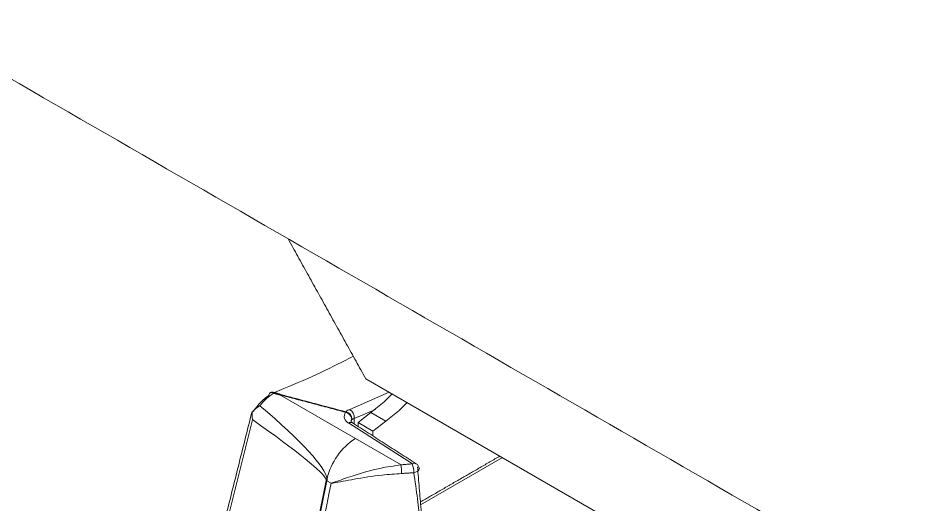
# Model space of a CAD drawing. Extents: x 12.1 to 108.7, y 1 to 80.4.
# Drawn here: x 21.055 to 22.339, y 58.97 to 59.663 of the extents above; entities that cross this region are included whole.
import ezdxf

# ---------------------------------------------------------------- set-up
doc = ezdxf.new("R2010")
doc.units = 0
doc.header["$MEASUREMENT"] = 0
doc.linetypes.add('SLD-Solid', pattern=[0])
doc.layers.add('OBJECT', color=7, linetype='CONTINUOUS')

msp = doc.modelspace()

# ---------------------------------------------------------------- linework, layer by layer
at = {"layer": 'OBJECT', "linetype": 'SLD-Solid', "lineweight": 15}
for p, q in [((24.1558, 57.6453), (21.5493, 59.15)), ((21.427, 59.1271), (21.5346, 59.0649)), ((21.5265, 59.1064), (21.5826, 59.1309)), ((21.563, 59.1064), (21.533, 59.0935)), ((21.5384, 59.0875), (21.5567, 59.1017)), ((21.5567, 59.1017), (21.5779, 59.0894)), ((21.3882, 59.0917), (21.32, 58.819)), ((21.6156, 59.0289), (21.525, 59.087)), ((21.533, 59.0935), (21.533, 59.0856)), ((21.5384, 59.0875), (21.5596, 59.0753)), ((21.5384, 59.0821), (21.5384, 59.0875)), ((21.5596, 59.0753), (21.5779, 59.0894)), ((21.5596, 59.0685), (21.5596, 59.0753)), ((21.5346, 59.0649), (21.5995, 59.0275)), ((21.7437, 59.0378), (21.6274, 58.9707)), ((21.4428, 58.7594), (21.4931, 59.0053)), ((21.4942, 59.0046), (21.4439, 58.7588)), ((21.5002, 59.0012), (21.4942, 59.0046))]:
    msp.add_line(p, q, dxfattribs=at)
at = {"layer": 'OBJECT', "linetype": 'SLD-Solid', "lineweight": 15, "flags": 128}
for points in [[(21.5567, 59.1017), (21.5756, 59.1171), (21.5869, 59.1284)], [(21.5779, 59.0894), (21.5968, 59.1049), (21.6081, 59.1161)], [(21.6255, 59.0219), (21.6255, 59.0214), (21.625, 59.0202), (21.6239, 59.019), (21.6223, 59.0179), (21.6201, 59.017), (21.6177, 59.0163)]]:
    msp.add_lwpolyline(points, dxfattribs=at)
at = {"layer": 'OBJECT', "linetype": 'SLD-Solid', "lineweight": 15}
for centre, radius, start, end in [((21.416, 59.1264), 0.00438, 127.4799, 185.788), ((21.4187, 59.1214), 0.01, 112.438, 122.4632), ((21.4154, 59.1255), 0.0048, 52.7901, 115.6593), ((21.4168, 59.1257), 0.00531, 60.3118, 110.4156), ((21.4238, 59.1243), 0.00746, 126.5444, 137.4249), ((21.4324, 59.1227), 0.00697, 132.9765, 140.9816), ((21.5291, 59.0964), 0.0103, 145.3649, 246.7083), ((21.5262, 59.098), 0.0071, 135.4327, 142.7136), ((21.518, 59.0908), 0.0118, 5.3115, 77.4519), ((21.5185, 59.092), 0.0113, 359.3228, 76.1517), ((21.5193, 59.0947), 0.0137, 354.8245, 58.5862), ((21.5279, 59.0825), 0.00532, 62.1461, 123.22), ((21.5342, 59.0884), 0.00569, 141.9361, 179.1206), ((21.5857, 58.9861), 0.0939, 122.9164, 166.6232), ((21.4772, 59.0138), 0.123, 0.5994, 6.4075), ((21.6185, 59.0244), 0.00532, 62.1461, 123.22), ((21.5733, 59.0151), 0.0444, 1.4901, 18.0387), ((21.6156, 59.0207), 0.01, 7.0208, 57.3343), ((21.5299, 58.941), 0.0757, 118.0634, 119.2754), ((21.5132, 59.0376), 0.0381, 238.1101, 240.0184)]:
    msp.add_arc(centre, radius, start, end, dxfattribs=at)
for centre, major_axis, ratio, start_param, end_param in [((21.4117, 59.0874), (0.0269, 0.0422), 0.545295, 0.863659, 1.525491), ((21.4187, 59.0829), (0.0319, 0.0508), 0.550739, 0.859981, 1.34063), ((21.1325, 59.2481), (0.3608, -0.2458), 0.115892, 0.101103, 0.822767), ((21.1109, 59.2433), (0.382, -0.2385), 0.057008, 0.073874, 0.794539), ((21.1109, 59.2433), (0.382, -0.2385), 0.057008, 0.02121, 0.073874), ((21.1325, 59.2481), (0.3608, -0.2458), 0.115892, 0.048439, 0.101103), ((20.0527, 59.9323), (1.3798, 7.3435), 0.214206, 4.59189, 4.625581)]:
    msp.add_ellipse(centre, major_axis=major_axis, ratio=ratio, start_param=start_param, end_param=end_param, dxfattribs=at)
for points in [[(19.5354, 60.4479), (24.0111, 57.8641)], [(21.4389, 59.349), (21.5493, 59.15)], [(21.427, 59.1271), (21.4183, 59.1293)], [(21.4194, 59.1303), (21.4276, 59.1278)], [(21.5206, 59.1023), (21.427, 59.1271)], [(21.3877, 59.1034), (21.3186, 58.8273)], [(21.621, 59.0291), (21.5304, 59.0872)], [(21.7401, 59.0399), (21.6271, 58.9746)], [(21.5995, 59.0275), (21.6156, 59.0289)], [(21.623, 59.0246), (21.6329, 58.9029)], [(21.6177, 59.0163), (21.6002, 59.0151)]]:
    msp.add_open_spline(points, degree=1, dxfattribs=at)
for points, knots in [([(21.5316, 59.1819), (21.5124, 59.1721), (21.4747, 59.1529), (21.4375, 59.1377), (21.4194, 59.1303)], [0, 0, 0, 0, 0.511532, 1, 1, 1, 1]), ([(21.4276, 59.1278), (21.4336, 59.1262), (21.4647, 59.1177), (21.496, 59.1095), (21.5212, 59.103)], [0, 0, 0, 0, 0.194244, 1, 1, 1, 1]), ([(21.3879, 59.1026), (21.3902, 59.1049), (21.3934, 59.108), (21.3974, 59.1107), (21.3987, 59.1115), (21.3988, 59.1116)], [0, 0, 0, 0, 0.696361, 0.978817, 1, 1, 1, 1]), ([(21.3878, 59.1034), (21.3877, 59.1032), (21.3876, 59.103), (21.3878, 59.1027), (21.3879, 59.1026)], [0, 0, 0, 0, 0.670893, 1, 1, 1, 1]), ([(21.3882, 59.0917), (21.3882, 59.0918), (21.3877, 59.0954), (21.3878, 59.099), (21.3879, 59.1026)], [0, 0, 0, 0, 0.0199729, 1, 1, 1, 1]), ([(21.5212, 59.103), (21.522, 59.1037), (21.5234, 59.105), (21.5255, 59.106), (21.5265, 59.1064)], [0, 0, 0, 0, 0.564668, 1, 1, 1, 1]), ([(21.5304, 59.0872), (21.5297, 59.0877), (21.5285, 59.0887), (21.5285, 59.0888), (21.5285, 59.0888)], [0, 0, 0, 0, 0.540503, 1, 1, 1, 1]), ([(21.533, 59.0935), (21.5318, 59.093), (21.5306, 59.0925), (21.5298, 59.0919), (21.5298, 59.0919)], [0, 0, 0, 0, 0.908731, 1, 1, 1, 1]), ([(21.5002, 59.0012), (21.5003, 59.0012), (21.5012, 59.0015), (21.5041, 59.0026), (21.5141, 59.0062), (21.5349, 59.0133), (21.566, 59.0226), (21.5894, 59.026), (21.5995, 59.0275)], [0, 0, 0, 0, 0.0036596, 0.034965, 0.1124877, 0.3814516, 0.7324428, 1, 1, 1, 1]), ([(21.6002, 59.0151), (21.591, 59.0145), (21.5674, 59.0129), (21.5334, 59.0071), (21.5111, 59.0031), (21.5011, 59.0013), (21.5003, 59.0012), (21.5002, 59.0012)], [0, 0, 0, 0, 0.244744, 0.626729, 0.967928, 0.996144, 1, 1, 1, 1]), ([(21.6308, 58.8946), (21.6304, 58.9001), (21.6285, 58.9279), (21.6246, 58.9683), (21.6195, 59.0038), (21.6177, 59.0163)], [0, 0, 0, 0, 0.139683, 0.698663, 1, 1, 1, 1])]:
    msp.add_open_spline(points, degree=3, knots=knots, dxfattribs=at)

doc.saveas('drawing.dxf')
